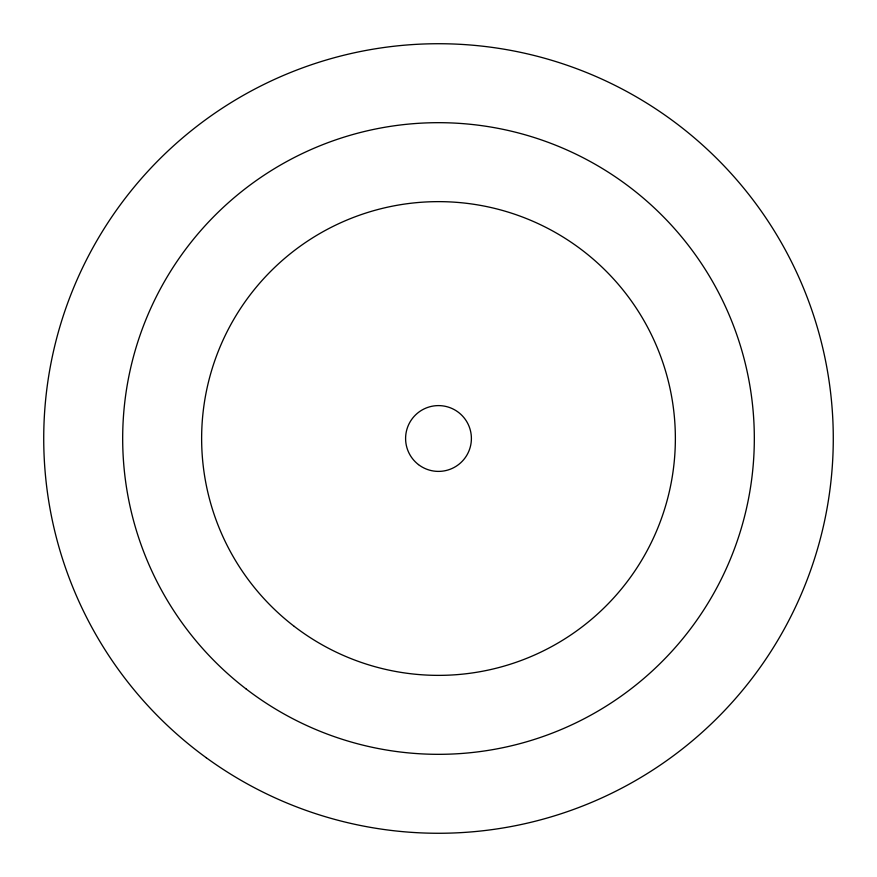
<?xml version="1.0" encoding="UTF-8"?>
<svg xmlns="http://www.w3.org/2000/svg" width="877" height="877" viewBox="0 0 877 877"><rect width="100%" height="100%" fill="white"/><g stroke="black" fill="none" stroke-linecap="round" stroke-linejoin="round"><path stroke-width="1.32" d="M206.248 757.728A394.782 394.782 0 0 0 831.089 480.026A394.782 394.782 0 0 0 278.162 77.746A394.782 394.782 0 0 0 206.248 757.728M246.24 689.059A315.819 315.819 0 0 0 751.622 479.719A315.819 315.819 0 0 0 317.638 146.722A315.819 315.819 0 0 0 246.24 689.059M294.299 626.419A236.867 236.867 0 0 0 673.339 469.414A236.867 236.867 0 0 0 347.851 219.667A236.867 236.867 0 0 0 294.299 626.419M418.472 464.602A32.898 32.898 0 0 0 471.113 442.797A32.898 32.898 0 0 0 425.915 408.101A32.898 32.898 0 0 0 418.472 464.602"/></g></svg>
